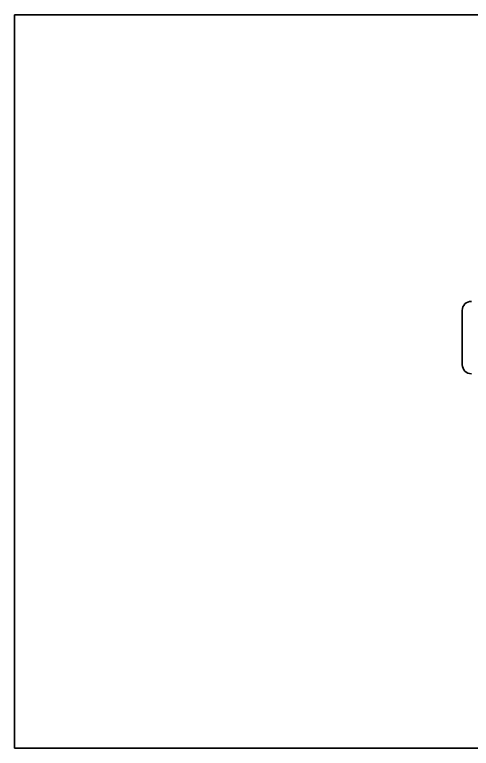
# Model space of a CAD drawing. Extents: x 15 to 1174, y 15 to 826.
# Drawn here: x 15 to 520, y 15 to 826 of the extents above; entities that cross this region are included whole.
import ezdxf

# ---------------------------------------------------------------- set-up
doc = ezdxf.new("R2010")
doc.units = 0

msp = doc.modelspace()

# ---------------------------------------------------------------- linework, layer by layer
at = {"color": 7, "lineweight": 35}
for p, q in [((1173.969971, 825.840027), (15, 825.840027)), ((15, 15), (15, 825.840027)), ((510.031494, 499.018982), (510.031494, 439.018982)), ((1173.969971, 15), (15, 15))]:
    msp.add_line(p, q, dxfattribs=at)
for centre, start, end in [((520.031494, 499.018982), 90.000003, 180.000005), ((520.031494, 439.018982), 180.000005, 269.999997)]:
    msp.add_arc(centre, 10, start, end, dxfattribs=at)

doc.saveas('drawing.dxf')
